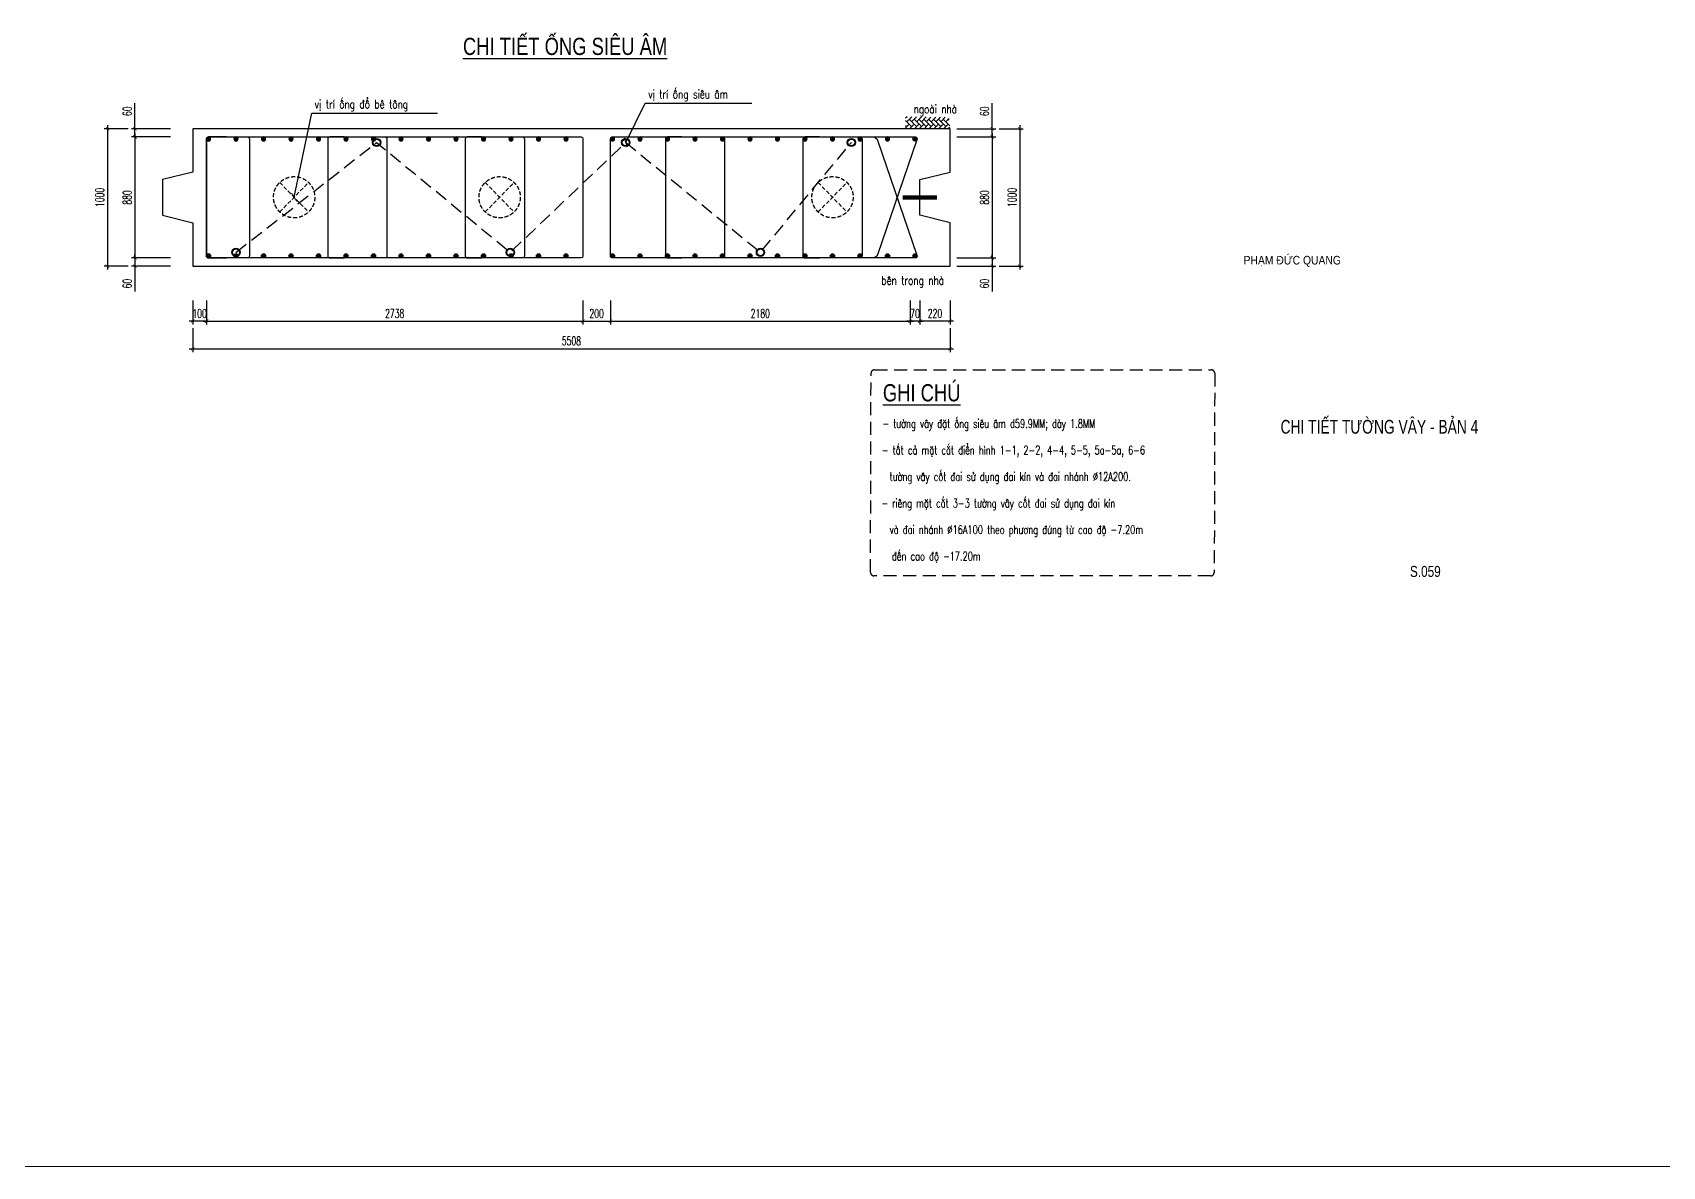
# Model space of a CAD drawing. Header units: millimetres. Extents: x -143483 to 1166745, y -1448440 to -1202244.
# Drawn here: x 303109 to 350523, y -1285398 to -1252405 of the extents above; entities that cross this region are included whole.
import ezdxf
from ezdxf.enums import TextEntityAlignment as Align

# ---------------------------------------------------------------- set-up
doc = ezdxf.new("R2010")
doc.units = ezdxf.units.MM
doc.header["$LTSCALE"] = 30
doc.header["$PDMODE"] = 3
doc.linetypes.add('DASHED', pattern=[19.05, 12.7, -6.35])
doc.layers.get('0').update_dxf_attribs({"lineweight": 9})
doc.layers.get('Defpoints').update_dxf_attribs({"lineweight": 9})
for name, color, linetype in [('0-Chu khung ten', 7, 'Continuous'), ('ccu11-Dim', 8, 'Continuous'), ('ccu11-Hatch', 8, 'Continuous'), ('ccu11-Manh', 8, 'Continuous'), ('ccu11-Text', 31, 'Continuous'), ('ccu11-Thay', 7, 'Continuous'), ('ccu11-Thep', 4, 'Continuous'), ('ccu11-Thep doc', 4, 'Continuous'), ('ccu11-Thepdai', 6, 'Continuous')]:
    doc.layers.add(name, color=color, linetype=linetype)
doc.layers.add('ccu11-Khuat', color=9, linetype='DASHED', lineweight=30)
doc.styles.add('ccu11-dim', font='vnsimli.shx', dxfattribs={"width": 0.65, "bigfont": 'bigfont.shx'})
doc.styles.add('ccu11-VnAvantH', font='VHAVAN.TTF')
doc.styles.add('ccu11-VnAvH-B', font='VHAVANB.TTF')
doc.styles.add('ccu11-vnsimli', font='vnsimli.shx', dxfattribs={"width": 0.8, "bigfont": 'vns.shx'})
doc.styles.add('LoGoTTAs1', font='VHARIAL.TTF')
doc.styles.add('LoGoTTAs2', font='VHAVAN.TTF')
doc.styles.add('VNARIALH', font='VHARIAL.TTF')
doc.dimstyles.new('ccu11-100', dxfattribs={"dimscale": 100, "dimtxt": 2.5, "dimasz": 1, "dimexe": 1, "dimexo": 2, "dimgap": 1, "dimtad": 1, "dimdec": 0, "dimdsep": 46, "dimtxsty": 'ccu11-dim', "dimblk": 'ARCHTICK', "dimcen": -1, "dimdle": 1, "dimclrd": 256, "dimclre": 256, "dimclrt": 3, "dimadec": 0, "dimazin": 2, "dimtfac": 0.1, "dimtdec": 0, "dimtmove": 0, "dimatfit": 1, "dimldrblk": 'ARCHTICK', "dimfxl": 0, "dimtvp": 0.833333, "dimtolj": 1, "dimtzin": 12, "dimarcsym": 0})
doc.dimstyles.new('ccu11-100x4', dxfattribs={"dimscale": 100, "dimtxt": 2.5, "dimasz": 1, "dimexe": 1, "dimexo": 2, "dimgap": 1, "dimtad": 1, "dimdec": 0, "dimlfac": 0.25, "dimdsep": 46, "dimtxsty": 'ccu11-dim', "dimblk": 'ARCHTICK', "dimcen": -1, "dimdle": 1, "dimclrd": 256, "dimclre": 256, "dimclrt": 3, "dimadec": 0, "dimazin": 2, "dimtfac": 0.1, "dimtdec": 0, "dimtmove": 0, "dimatfit": 1, "dimldrblk": 'ARCHTICK', "dimfxl": 0, "dimtvp": 0.833333, "dimtolj": 1, "dimtzin": 12, "dimarcsym": 0})

# ---------------------------------------------------------------- blocks, each defined once
blk = doc.blocks.new('MCT')
at = {"ltscale": 0.005}
for p, q in [((-0.49, 0), (0.49, 0)), ((0.35, -0.35), (-0.35, 0.35)), ((-0.35, -0.35), (0.35, 0.35)), ((0, -0.49), (0, 0.49))]:
    blk.add_line(p, q, dxfattribs=at)
blk.add_circle((0, 0), 0.492, dxfattribs=at)
blk = doc.blocks.new('*U1463')
at = {"layer": 'ccu11-Thep doc', "xscale": -121.9200000001001, "yscale": 121.9200000001001, "zscale": 121.92, "rotation": 270}
blk.add_blockref('MCT', (0, 0), dxfattribs=at)
blk = doc.blocks.new('*U1464')
at = {"layer": 'ccu11-Thep doc', "color": 0, "linetype": 'ByBlock', "lineweight": -2, "transparency": 16777216}
for p in [(0, 0), (800, 0), (1600, 0), (2400, 0), (3200, 0), (4000, 0), (4800, 0), (5600, 0), (6400, 0), (7200, 0), (8000, 0), (8800, 0), (9600, 0), (10400, 0)]:
    blk.add_blockref('*U1463', p, dxfattribs=at)
blk = doc.blocks.new('*U1465')
at = {"layer": 'ccu11-Thep doc', "xscale": -121.9200000001001, "yscale": 121.9200000001001, "zscale": 121.92, "rotation": 270}
blk.add_blockref('MCT', (0, 0), dxfattribs=at)
blk = doc.blocks.new('*U1466')
at = {"layer": 'ccu11-Thep doc', "color": 0, "linetype": 'ByBlock', "lineweight": -2, "transparency": 16777216}
for p in [(0, 0), (800, 0), (1600, 0), (2400, 0), (3200, 0), (4000, 0), (4800, 0), (5600, 0), (6400, 0), (7200, 0), (8000, 0), (8800, 0), (9600, 0), (10400, 0)]:
    blk.add_blockref('*U1465', p, dxfattribs=at)
blk = doc.blocks.new('*U1467')
at = {"layer": 'ccu11-Thep doc', "xscale": -121.9200000001001, "yscale": 121.9200000001001, "zscale": 121.92, "rotation": 270}
blk.add_blockref('MCT', (0, 0), dxfattribs=at)
blk = doc.blocks.new('*U1468')
at = {"layer": 'ccu11-Thep doc', "color": 0, "linetype": 'ByBlock', "lineweight": -2, "transparency": 16777216}
for p in [(0, 0), (800, 0), (1600, 0), (2400, 0), (3200, 0), (4000, 0), (4800, 0), (5600, 0), (6400, 0), (7200, 0), (8000, 0)]:
    blk.add_blockref('*U1467', p, dxfattribs=at)
blk = doc.blocks.new('*U1469')
at = {"layer": 'ccu11-Thep doc', "xscale": -121.9200000001001, "yscale": 121.9200000001001, "zscale": 121.92, "rotation": 270}
blk.add_blockref('MCT', (0, 0), dxfattribs=at)
blk = doc.blocks.new('*U1470')
at = {"layer": 'ccu11-Thep doc', "color": 0, "linetype": 'ByBlock', "lineweight": -2, "transparency": 16777216}
for p in [(0, 0), (800, 0), (1600, 0), (2400, 0), (3200, 0), (4000, 0), (4800, 0), (5600, 0), (6400, 0), (7200, 0), (8000, 0)]:
    blk.add_blockref('*U1469', p, dxfattribs=at)
blk = doc.blocks.new('_ARCHTICK')
at = {"color": 0, "linetype": 'ByBlock', "const_width": 0.15}
blk.add_lwpolyline([(-0.5, -0.5), (0.5, 0.5)], dxfattribs=at)
blk = doc.blocks.new('*D2457')
at = {"layer": 'ccu11-Dim', "linetype": 'ByBlock', "lineweight": -2, "ltscale": 30, "transparency": 16777216}
for p, q in [((306088, -1255203), (306088, -1254463)), ((307117, -1255203), (305988, -1255203)), ((307117, -1255443), (305988, -1255443)), ((306088, -1255443), (306088, -1255203)), ((306088, -1255443), (306088, -1255543))]:
    blk.add_line(p, q, dxfattribs=at)
at = {"layer": 'Defpoints', "color": 0, "linetype": 'ByBlock', "ltscale": 30, "transparency": 16777216}
for p in [(306088, -1255443), (307317, -1255203), (307317, -1255443)]:
    blk.add_point(p, dxfattribs=at)
at = {"layer": 'ccu11-Dim', "linetype": 'ByBlock', "lineweight": -2, "ltscale": 30, "transparency": 16777216, "xscale": 100, "yscale": 100, "zscale": 100}
for p, rotation in [((306088, -1255203), 270), ((306088, -1255443), 90)]:
    blk.add_blockref('_ARCHTICK', p, dxfattribs=dict(at, rotation=rotation))
at = {"layer": 'ccu11-Dim', "color": 3, "linetype": 'ByBlock', "ltscale": 30, "transparency": 16777216, "insert": (305863, -1254695), "char_height": 250, "attachment_point": 5, "rotation": 90, "style": 'ccu11-dim'}
blk.add_mtext('\\A1;60', dxfattribs=at)
blk = doc.blocks.new('*D2458')
at = {"layer": 'ccu11-Dim', "linetype": 'ByBlock', "lineweight": -2, "ltscale": 30, "transparency": 16777216}
for p, q in [((307117, -1255443), (305988, -1255443)), ((306088, -1255343), (306088, -1259063)), ((307117, -1258963), (305988, -1258963))]:
    blk.add_line(p, q, dxfattribs=at)
at = {"layer": 'Defpoints', "color": 0, "linetype": 'ByBlock', "ltscale": 30, "transparency": 16777216}
for p in [(307317, -1255443), (306088, -1258963), (307317, -1258963)]:
    blk.add_point(p, dxfattribs=at)
at = {"layer": 'ccu11-Dim', "linetype": 'ByBlock', "lineweight": -2, "ltscale": 30, "transparency": 16777216, "xscale": 100, "yscale": 100, "zscale": 100}
for p, rotation in [((306088, -1255443), 90), ((306088, -1258963), 270)]:
    blk.add_blockref('_ARCHTICK', p, dxfattribs=dict(at, rotation=rotation))
at = {"layer": 'ccu11-Dim', "color": 3, "linetype": 'ByBlock', "ltscale": 30, "transparency": 16777216, "insert": (305863, -1257203), "char_height": 250, "attachment_point": 5, "rotation": 90, "style": 'ccu11-dim'}
blk.add_mtext('\\A1;880', dxfattribs=at)
blk = doc.blocks.new('*D2459')
at = {"layer": 'ccu11-Dim', "linetype": 'ByBlock', "lineweight": -2, "ltscale": 30, "transparency": 16777216}
for p, q in [((307117, -1258963), (305988, -1258963)), ((307117, -1259203), (305988, -1259203)), ((306088, -1258963), (306088, -1258863)), ((306088, -1258963), (306088, -1259203)), ((306088, -1259203), (306088, -1259942))]:
    blk.add_line(p, q, dxfattribs=at)
at = {"layer": 'Defpoints', "color": 0, "linetype": 'ByBlock', "ltscale": 30, "transparency": 16777216}
for p in [(306088, -1258963), (307317, -1258963), (307317, -1259203)]:
    blk.add_point(p, dxfattribs=at)
at = {"layer": 'ccu11-Dim', "linetype": 'ByBlock', "lineweight": -2, "ltscale": 30, "transparency": 16777216, "xscale": 100, "yscale": 100, "zscale": 100}
for p, rotation in [((306088, -1258963), 270), ((306088, -1259203), 90)]:
    blk.add_blockref('_ARCHTICK', p, dxfattribs=dict(at, rotation=rotation))
at = {"layer": 'ccu11-Dim', "color": 3, "linetype": 'ByBlock', "ltscale": 30, "transparency": 16777216, "insert": (305863, -1259711), "char_height": 250, "attachment_point": 5, "rotation": 90, "style": 'ccu11-dim'}
blk.add_mtext('\\A1;60', dxfattribs=at)
blk = doc.blocks.new('*D2460')
at = {"layer": 'ccu11-Dim', "linetype": 'ByBlock', "lineweight": -2, "ltscale": 30, "transparency": 16777216}
for p, q in [((305888, -1255203), (305188, -1255203)), ((305288, -1255103), (305288, -1259303)), ((305888, -1259203), (305188, -1259203))]:
    blk.add_line(p, q, dxfattribs=at)
at = {"layer": 'Defpoints', "color": 0, "linetype": 'ByBlock', "ltscale": 30, "transparency": 16777216}
for p in [(306088, -1255203), (305288, -1259203), (306088, -1259203)]:
    blk.add_point(p, dxfattribs=at)
at = {"layer": 'ccu11-Dim', "linetype": 'ByBlock', "lineweight": -2, "ltscale": 30, "transparency": 16777216, "xscale": 100, "yscale": 100, "zscale": 100}
for p, rotation in [((305288, -1255203), 90), ((305288, -1259203), 270)]:
    blk.add_blockref('_ARCHTICK', p, dxfattribs=dict(at, rotation=rotation))
at = {"layer": 'ccu11-Dim', "color": 3, "linetype": 'ByBlock', "ltscale": 30, "transparency": 16777216, "insert": (305063, -1257203), "char_height": 250, "attachment_point": 5, "rotation": 90, "style": 'ccu11-dim'}
blk.add_mtext('\\A1;1000', dxfattribs=at)
blk = doc.blocks.new('*D2461')
at = {"layer": 'ccu11-Dim', "linetype": 'ByBlock', "lineweight": -2, "ltscale": 30, "transparency": 16777216}
for p, q in [((328920, -1260203), (328920, -1260903)), ((329800, -1260203), (329800, -1260903)), ((329900, -1260803), (328820, -1260803))]:
    blk.add_line(p, q, dxfattribs=at)
at = {"layer": 'Defpoints', "color": 0, "linetype": 'ByBlock', "ltscale": 30, "transparency": 16777216}
for p in [(328920, -1260003), (329800, -1260003), (328920, -1260803)]:
    blk.add_point(p, dxfattribs=at)
at = {"layer": 'ccu11-Dim', "linetype": 'ByBlock', "lineweight": -2, "ltscale": 30, "transparency": 16777216, "xscale": 100, "yscale": 100, "zscale": 100, "rotation": 180}
blk.add_blockref('_ARCHTICK', (328920, -1260803), dxfattribs=at)
at = {"layer": 'ccu11-Dim', "linetype": 'ByBlock', "lineweight": -2, "ltscale": 30, "transparency": 16777216, "xscale": 100, "yscale": 100, "zscale": 100}
blk.add_blockref('_ARCHTICK', (329800, -1260803), dxfattribs=at)
at = {"layer": 'ccu11-Dim', "color": 3, "linetype": 'ByBlock', "ltscale": 30, "transparency": 16777216, "insert": (329360, -1260578), "char_height": 250, "attachment_point": 5, "style": 'ccu11-dim'}
blk.add_mtext('\\A1;220', dxfattribs=at)
blk = doc.blocks.new('*D2462')
at = {"layer": 'ccu11-Dim', "linetype": 'ByBlock', "lineweight": -2, "ltscale": 30, "transparency": 16777216}
for p, q in [((328640, -1260203), (328640, -1260903)), ((328920, -1260203), (328920, -1260903)), ((328640, -1260803), (328540, -1260803)), ((328920, -1260803), (328640, -1260803)), ((328920, -1260803), (329020, -1260803))]:
    blk.add_line(p, q, dxfattribs=at)
at = {"layer": 'Defpoints', "color": 0, "linetype": 'ByBlock', "ltscale": 30, "transparency": 16777216}
for p in [(328640, -1260003), (328920, -1260003), (328640, -1260803)]:
    blk.add_point(p, dxfattribs=at)
at = {"layer": 'ccu11-Dim', "linetype": 'ByBlock', "lineweight": -2, "ltscale": 30, "transparency": 16777216, "xscale": 100, "yscale": 100, "zscale": 100}
blk.add_blockref('_ARCHTICK', (328640, -1260803), dxfattribs=at)
at = {"layer": 'ccu11-Dim', "linetype": 'ByBlock', "lineweight": -2, "ltscale": 30, "transparency": 16777216, "xscale": 100, "yscale": 100, "zscale": 100, "rotation": 180}
blk.add_blockref('_ARCHTICK', (328920, -1260803), dxfattribs=at)
at = {"layer": 'ccu11-Dim', "color": 3, "linetype": 'ByBlock', "ltscale": 30, "transparency": 16777216, "insert": (328780, -1260578), "char_height": 250, "attachment_point": 5, "style": 'ccu11-dim'}
blk.add_mtext('\\A1;70', dxfattribs=at)
blk = doc.blocks.new('*D2463')
at = {"layer": 'ccu11-Dim', "linetype": 'ByBlock', "lineweight": -2, "ltscale": 30, "transparency": 16777216}
for p, q in [((319118, -1260203), (319118, -1260903)), ((319918, -1260203), (319918, -1260903)), ((319018, -1260803), (320018, -1260803))]:
    blk.add_line(p, q, dxfattribs=at)
at = {"layer": 'Defpoints', "color": 0, "linetype": 'ByBlock', "ltscale": 30, "transparency": 16777216}
for p in [(319118, -1260003), (319918, -1260003), (319918, -1260803)]:
    blk.add_point(p, dxfattribs=at)
at = {"layer": 'ccu11-Dim', "linetype": 'ByBlock', "lineweight": -2, "ltscale": 30, "transparency": 16777216, "xscale": 100, "yscale": 100, "zscale": 100, "rotation": 180}
blk.add_blockref('_ARCHTICK', (319118, -1260803), dxfattribs=at)
at = {"layer": 'ccu11-Dim', "linetype": 'ByBlock', "lineweight": -2, "ltscale": 30, "transparency": 16777216, "xscale": 100, "yscale": 100, "zscale": 100}
blk.add_blockref('_ARCHTICK', (319918, -1260803), dxfattribs=at)
at = {"layer": 'ccu11-Dim', "color": 3, "linetype": 'ByBlock', "ltscale": 30, "transparency": 16777216, "insert": (319518, -1260578), "char_height": 250, "attachment_point": 5, "style": 'ccu11-dim'}
blk.add_mtext('\\A1;200', dxfattribs=at)
blk = doc.blocks.new('*D2464')
at = {"layer": 'ccu11-Dim', "linetype": 'ByBlock', "lineweight": -2, "ltscale": 30, "transparency": 16777216}
for p, q in [((319918, -1260203), (319918, -1260903)), ((328640, -1260203), (328640, -1260903)), ((319818, -1260803), (328740, -1260803))]:
    blk.add_line(p, q, dxfattribs=at)
at = {"layer": 'Defpoints', "color": 0, "linetype": 'ByBlock', "ltscale": 30, "transparency": 16777216}
for p in [(319918, -1260003), (328640, -1260003), (328640, -1260803)]:
    blk.add_point(p, dxfattribs=at)
at = {"layer": 'ccu11-Dim', "linetype": 'ByBlock', "lineweight": -2, "ltscale": 30, "transparency": 16777216, "xscale": 100, "yscale": 100, "zscale": 100, "rotation": 180}
blk.add_blockref('_ARCHTICK', (319918, -1260803), dxfattribs=at)
at = {"layer": 'ccu11-Dim', "linetype": 'ByBlock', "lineweight": -2, "ltscale": 30, "transparency": 16777216, "xscale": 100, "yscale": 100, "zscale": 100}
blk.add_blockref('_ARCHTICK', (328640, -1260803), dxfattribs=at)
at = {"layer": 'ccu11-Dim', "color": 3, "linetype": 'ByBlock', "ltscale": 30, "transparency": 16777216, "insert": (324279, -1260578), "char_height": 250, "attachment_point": 5, "style": 'ccu11-dim'}
blk.add_mtext('\\A1;2180', dxfattribs=at)
blk = doc.blocks.new('*D2465')
at = {"layer": 'ccu11-Dim', "linetype": 'ByBlock', "lineweight": -2, "ltscale": 30, "transparency": 16777216}
for p, q in [((331028, -1255203), (331028, -1254463)), ((330000, -1255203), (331128, -1255203)), ((330000, -1255443), (331128, -1255443)), ((331028, -1255443), (331028, -1255203)), ((331028, -1255443), (331028, -1255543))]:
    blk.add_line(p, q, dxfattribs=at)
at = {"layer": 'Defpoints', "color": 0, "linetype": 'ByBlock', "ltscale": 30, "transparency": 16777216}
for p in [(329800, -1255203), (329800, -1255443), (331028, -1255443)]:
    blk.add_point(p, dxfattribs=at)
at = {"layer": 'ccu11-Dim', "linetype": 'ByBlock', "lineweight": -2, "ltscale": 30, "transparency": 16777216, "xscale": 100, "yscale": 100, "zscale": 100}
for p, rotation in [((331028, -1255203), 270), ((331028, -1255443), 90)]:
    blk.add_blockref('_ARCHTICK', p, dxfattribs=dict(at, rotation=rotation))
at = {"layer": 'ccu11-Dim', "color": 3, "linetype": 'ByBlock', "ltscale": 30, "transparency": 16777216, "insert": (330803, -1254695), "char_height": 250, "attachment_point": 5, "rotation": 90, "style": 'ccu11-dim'}
blk.add_mtext('\\A1;60', dxfattribs=at)
blk = doc.blocks.new('*D2466')
at = {"layer": 'ccu11-Dim', "linetype": 'ByBlock', "lineweight": -2, "ltscale": 30, "transparency": 16777216}
for p, q in [((330000, -1255443), (331128, -1255443)), ((331028, -1255343), (331028, -1259063)), ((330000, -1258963), (331128, -1258963))]:
    blk.add_line(p, q, dxfattribs=at)
at = {"layer": 'Defpoints', "color": 0, "linetype": 'ByBlock', "ltscale": 30, "transparency": 16777216}
for p in [(329800, -1255443), (329800, -1258963), (331028, -1258963)]:
    blk.add_point(p, dxfattribs=at)
at = {"layer": 'ccu11-Dim', "linetype": 'ByBlock', "lineweight": -2, "ltscale": 30, "transparency": 16777216, "xscale": 100, "yscale": 100, "zscale": 100}
for p, rotation in [((331028, -1255443), 90), ((331028, -1258963), 270)]:
    blk.add_blockref('_ARCHTICK', p, dxfattribs=dict(at, rotation=rotation))
at = {"layer": 'ccu11-Dim', "color": 3, "linetype": 'ByBlock', "ltscale": 30, "transparency": 16777216, "insert": (330803, -1257203), "char_height": 250, "attachment_point": 5, "rotation": 90, "style": 'ccu11-dim'}
blk.add_mtext('\\A1;880', dxfattribs=at)
blk = doc.blocks.new('*D2467')
at = {"layer": 'ccu11-Dim', "linetype": 'ByBlock', "lineweight": -2, "ltscale": 30, "transparency": 16777216}
for p, q in [((330000, -1258963), (331128, -1258963)), ((330000, -1259203), (331128, -1259203)), ((331028, -1258963), (331028, -1258863)), ((331028, -1258963), (331028, -1259203)), ((331028, -1259203), (331028, -1259942))]:
    blk.add_line(p, q, dxfattribs=at)
at = {"layer": 'Defpoints', "color": 0, "linetype": 'ByBlock', "ltscale": 30, "transparency": 16777216}
for p in [(329800, -1258963), (329800, -1259203), (331028, -1258963)]:
    blk.add_point(p, dxfattribs=at)
at = {"layer": 'ccu11-Dim', "linetype": 'ByBlock', "lineweight": -2, "ltscale": 30, "transparency": 16777216, "xscale": 100, "yscale": 100, "zscale": 100}
for p, rotation in [((331028, -1258963), 270), ((331028, -1259203), 90)]:
    blk.add_blockref('_ARCHTICK', p, dxfattribs=dict(at, rotation=rotation))
at = {"layer": 'ccu11-Dim', "color": 3, "linetype": 'ByBlock', "ltscale": 30, "transparency": 16777216, "insert": (330803, -1259711), "char_height": 250, "attachment_point": 5, "rotation": 90, "style": 'ccu11-dim'}
blk.add_mtext('\\A1;60', dxfattribs=at)
blk = doc.blocks.new('*D2468')
at = {"layer": 'ccu11-Dim', "linetype": 'ByBlock', "lineweight": -2, "ltscale": 30, "transparency": 16777216}
for p, q in [((331228, -1255203), (331928, -1255203)), ((331828, -1255103), (331828, -1259303)), ((331228, -1259203), (331928, -1259203))]:
    blk.add_line(p, q, dxfattribs=at)
at = {"layer": 'Defpoints', "color": 0, "linetype": 'ByBlock', "ltscale": 30, "transparency": 16777216}
for p in [(331028, -1255203), (331028, -1259203), (331828, -1259203)]:
    blk.add_point(p, dxfattribs=at)
at = {"layer": 'ccu11-Dim', "linetype": 'ByBlock', "lineweight": -2, "ltscale": 30, "transparency": 16777216, "xscale": 100, "yscale": 100, "zscale": 100}
for p, rotation in [((331828, -1255203), 90), ((331828, -1259203), 270)]:
    blk.add_blockref('_ARCHTICK', p, dxfattribs=dict(at, rotation=rotation))
at = {"layer": 'ccu11-Dim', "color": 3, "linetype": 'ByBlock', "ltscale": 30, "transparency": 16777216, "insert": (331603, -1257203), "char_height": 250, "attachment_point": 5, "rotation": 90, "style": 'ccu11-dim'}
blk.add_mtext('\\A1;1000', dxfattribs=at)
blk = doc.blocks.new('*D2653')
at = {"layer": 'ccu11-Dim', "linetype": 'ByBlock', "lineweight": -2, "ltscale": 30, "transparency": 16777216}
for p, q in [((307768, -1261003), (307768, -1261703)), ((329800, -1261003), (329800, -1261703)), ((307668, -1261603), (329900, -1261603))]:
    blk.add_line(p, q, dxfattribs=at)
at = {"layer": 'Defpoints', "color": 0, "linetype": 'ByBlock', "ltscale": 30, "transparency": 16777216}
for p in [(307768, -1260803), (329800, -1260803), (329800, -1261603)]:
    blk.add_point(p, dxfattribs=at)
at = {"layer": 'ccu11-Dim', "linetype": 'ByBlock', "lineweight": -2, "ltscale": 30, "transparency": 16777216, "xscale": 100, "yscale": 100, "zscale": 100, "rotation": 180}
blk.add_blockref('_ARCHTICK', (307768, -1261603), dxfattribs=at)
at = {"layer": 'ccu11-Dim', "linetype": 'ByBlock', "lineweight": -2, "ltscale": 30, "transparency": 16777216, "xscale": 100, "yscale": 100, "zscale": 100}
blk.add_blockref('_ARCHTICK', (329800, -1261603), dxfattribs=at)
at = {"layer": 'ccu11-Dim', "color": 3, "linetype": 'ByBlock', "ltscale": 30, "transparency": 16777216, "insert": (318784, -1261378), "char_height": 250, "attachment_point": 5, "style": 'ccu11-dim'}
blk.add_mtext('\\A1;5508', dxfattribs=at)
blk = doc.blocks.new('*D2654')
at = {"layer": 'ccu11-Dim', "linetype": 'ByBlock', "lineweight": -2, "ltscale": 30, "transparency": 16777216}
for p, q in [((308168, -1260203), (308168, -1260903)), ((319118, -1260203), (319118, -1260903)), ((308068, -1260803), (319218, -1260803))]:
    blk.add_line(p, q, dxfattribs=at)
at = {"layer": 'Defpoints', "color": 0, "linetype": 'ByBlock', "ltscale": 30, "transparency": 16777216}
for p in [(308168, -1260003), (319118, -1260003), (319118, -1260803)]:
    blk.add_point(p, dxfattribs=at)
at = {"layer": 'ccu11-Dim', "linetype": 'ByBlock', "lineweight": -2, "ltscale": 30, "transparency": 16777216, "xscale": 100, "yscale": 100, "zscale": 100, "rotation": 180}
blk.add_blockref('_ARCHTICK', (308168, -1260803), dxfattribs=at)
at = {"layer": 'ccu11-Dim', "linetype": 'ByBlock', "lineweight": -2, "ltscale": 30, "transparency": 16777216, "xscale": 100, "yscale": 100, "zscale": 100}
blk.add_blockref('_ARCHTICK', (319118, -1260803), dxfattribs=at)
at = {"layer": 'ccu11-Dim', "color": 3, "linetype": 'ByBlock', "ltscale": 30, "transparency": 16777216, "insert": (313643, -1260578), "char_height": 250, "attachment_point": 5, "style": 'ccu11-dim'}
blk.add_mtext('\\A1;2738', dxfattribs=at)
blk = doc.blocks.new('*D2655')
at = {"layer": 'ccu11-Dim', "linetype": 'ByBlock', "lineweight": -2, "ltscale": 30, "transparency": 16777216}
for p, q in [((307768, -1260203), (307768, -1260903)), ((308168, -1260203), (308168, -1260903)), ((307768, -1260803), (307668, -1260803)), ((308168, -1260803), (307768, -1260803)), ((308168, -1260803), (308268, -1260803))]:
    blk.add_line(p, q, dxfattribs=at)
at = {"layer": 'Defpoints', "color": 0, "linetype": 'ByBlock', "ltscale": 30, "transparency": 16777216}
for p in [(307768, -1260003), (308168, -1260003), (307768, -1260803)]:
    blk.add_point(p, dxfattribs=at)
at = {"layer": 'ccu11-Dim', "linetype": 'ByBlock', "lineweight": -2, "ltscale": 30, "transparency": 16777216, "xscale": 100, "yscale": 100, "zscale": 100}
blk.add_blockref('_ARCHTICK', (307768, -1260803), dxfattribs=at)
at = {"layer": 'ccu11-Dim', "linetype": 'ByBlock', "lineweight": -2, "ltscale": 30, "transparency": 16777216, "xscale": 100, "yscale": 100, "zscale": 100, "rotation": 180}
blk.add_blockref('_ARCHTICK', (308168, -1260803), dxfattribs=at)
at = {"layer": 'ccu11-Dim', "color": 3, "linetype": 'ByBlock', "ltscale": 30, "transparency": 16777216, "insert": (307968, -1260578), "char_height": 250, "attachment_point": 5, "style": 'ccu11-dim'}
blk.add_mtext('\\A1;100', dxfattribs=at)
blk = doc.blocks.new('ccu11_88_tenbv')
at = {"layer": '0-Chu khung ten', "color": 31, "style": 'LoGoTTAs2', "width": 0.8}
for p in [(-8837, 8052), (-8800, 6853)]:
    blk.add_attdef('...', p, '', height=220, dxfattribs=at)
at = {"layer": '0-Chu khung ten', "color": 31}
for tag, height, style, width, p in [('1', 500, 'VNARIALH', 0.85, (-4500, 3869)), ('2', 500, 'VNARIALH', 0.85, (-4500, 2917)), ('S1-01-1', 700, 'LoGoTTAs1', 0.8, (-2250, 607)), ('1/100', 350, 'VNARIALH', 0.85, (-6750, 229))]:
    blk.add_attdef(tag, text='', height=height, dxfattribs=dict(at, style=style, width=width)).set_placement(p, align=Align.CENTER)

msp = doc.modelspace()

# ---------------------------------------------------------------- hatches: boundary and pattern name
at = {"layer": 'ccu11-Hatch', "ltscale": 10}
h = msp.add_hatch(dxfattribs=at)
h.set_pattern_fill('AR-HBONE', color=256, scale=25, angle=270, style=0)
h.set_pattern_definition([(45, (-2933342.89, 521253.51), (141.4213562, 4e-14), [300, -100]), (315, (-2933272.18, 521324.22), (141.4213562, 4e-14), [300, -100])])
h.paths.add_polyline_path([(328507.61, -1254849.96), (328507.61, -1255202.68), (329799.97, -1255202.68), (329757.11, -1254871.38)])

# ---------------------------------------------------------------- linework, layer by layer
at = {"layer": 'ccu11-Khuat', "ltscale": 0.3}
for p, q in [((310299.06, -1256766.97), (311137.29, -1257625.67)), ((310299.06, -1257625.67), (311137.29, -1256766.97)), ((316276.97, -1256766.97), (317115.2, -1257625.67)), ((316276.97, -1257625.67), (317115.2, -1256766.97)), ((325960.85, -1256766.97), (326799.08, -1257625.67)), ((325960.85, -1257625.67), (326799.08, -1256766.97))]:
    msp.add_line(p, q, dxfattribs=at)
at = {"layer": 'ccu11-Khuat', "flags": 128}
msp.add_lwpolyline([(309024.63, -1258800), (313116.82, -1255603.01), (317007.87, -1258800), (320365.17, -1255603.01), (324284.1, -1258800), (326928.13, -1255603.01)], dxfattribs=at)
at = {"layer": 'ccu11-Khuat'}
msp.add_lwpolyline([(327600.47, -1262219.48), (337399.69, -1262219.48, -0.41421356), (337499.69, -1262319.48), (337485.08, -1268112.39, -0.41421356), (337385.08, -1268212.39), (327585.86, -1268212.39, -0.41421356), (327485.86, -1268112.39), (327500.47, -1262319.48, -0.41421356)], format="xyb", close=True, dxfattribs=at)
at = {"layer": 'ccu11-Khuat', "ltscale": 0.3}
for centre in [(310718.18, -1257196.32), (316696.08, -1257196.32), (326379.97, -1257196.32)]:
    msp.add_circle(centre, 600, dxfattribs=at)
at = {"layer": 'ccu11-Thay'}
msp.add_lwpolyline([(307767.97, -1259202.68), (329799.97, -1259202.68), (329799.97, -1257942.68), (328920.2, -1257722.68), (328920.2, -1256682.68), (329799.97, -1256462.68), (329799.97, -1255202.68), (307767.97, -1255202.68), (307767.97, -1256462.68), (306888.2, -1256682.68), (306888.2, -1257722.68), (307767.97, -1257942.68)], close=True, dxfattribs=at)
at = {"layer": 'ccu11-Thay', "ltscale": 30}
for centre, radius in [((313116.82, -1255603.01), 120), ((313116.82, -1255603.01), 100), ((320365.17, -1255603.01), 120), ((320365.17, -1255603.01), 100), ((326928.13, -1255603.01), 120), ((326928.13, -1255603.01), 100), ((309024.63, -1258800), 120), ((309024.63, -1258800), 100), ((317007.87, -1258800), 120), ((317007.87, -1258800), 100), ((324284.1, -1258800), 120), ((324284.1, -1258800), 100)]:
    msp.add_circle(centre, radius, dxfattribs=at)
at = {"layer": 'ccu11-Thep', "const_width": 120}
msp.add_lwpolyline([(328419.97, -1257202.68), (329419.97, -1257202.68)], dxfattribs=at)
at = {"layer": 'ccu11-Thepdai'}
for points in [[(308751.97, -1255442.68), (308227.97, -1255442.68, 0.41421356), (308167.97, -1255502.68), (308167.97, -1258902.68, 0.41421356), (308227.97, -1258962.68), (308751.97, -1258962.68)], [(319069.97, -1258962.68), (308227.97, -1258962.68, -0.41421356), (308167.97, -1258902.68), (308167.97, -1255492.68, -0.41421356), (308217.97, -1255442.68), (319069.97, -1255442.68, -0.41421356), (319119.97, -1255492.68), (319119.97, -1258912.68, -0.41421356), (319069.97, -1258962.68)], [(308935.97, -1255442.68), (309355.97, -1255442.68, -0.41421356), (309415.97, -1255502.68), (309415.97, -1258902.68, -0.41421356), (309355.97, -1258962.68), (308935.97, -1258962.68)], [(312175.97, -1255442.68), (311755.97, -1255442.68, 0.41421356), (311695.97, -1255502.68), (311695.97, -1258902.68, 0.41421356), (311755.97, -1258962.68), (312175.97, -1258962.68)], [(312935.97, -1255442.68), (313355.97, -1255442.68, -0.41421356), (313415.97, -1255502.68), (313415.97, -1258902.68, -0.41421356), (313355.97, -1258962.68), (312935.97, -1258962.68)], [(316175.97, -1255442.68), (315755.97, -1255442.68, 0.41421356), (315695.97, -1255502.68), (315695.97, -1258902.68, 0.41421356), (315755.97, -1258962.68), (316175.97, -1258962.68)], [(316935.97, -1255442.68), (317355.97, -1255442.68, -0.41421356), (317415.97, -1255502.68), (317415.97, -1258902.68, -0.41421356), (317355.97, -1258962.68), (316935.97, -1258962.68)], [(326851.76, -1255442.68), (327572.23, -1255442.68, -0.23620228), (327684, -1255535.43), (328837.88, -1258882.18, -0.5204497), (328781.49, -1258962.68), (319969.97, -1258962.68, -0.41421356), (319919.97, -1258912.68), (319919.97, -1255492.68, -0.41421356), (319969.97, -1255442.68), (328781.49, -1255442.68, -0.5204497), (328837.88, -1255523.18), (327684, -1258869.94, -0.23620228), (327572.23, -1258962.68), (326851.76, -1258962.68)], [(321999.97, -1255442.68), (321579.97, -1255442.68, 0.41421356), (321519.97, -1255502.68), (321519.97, -1258902.68, 0.41421356), (321579.97, -1258962.68), (321999.97, -1258962.68)], [(322759.97, -1255442.68), (323179.97, -1255442.68, -0.41421356), (323239.97, -1255502.68), (323239.97, -1258902.68, -0.41421356), (323179.97, -1258962.68), (322759.97, -1258962.68)], [(325999.97, -1255442.68), (325579.97, -1255442.68, 0.41421356), (325519.97, -1255502.68), (325519.97, -1258902.68, 0.41421356), (325579.97, -1258962.68), (325999.97, -1258962.68)], [(326759.97, -1255442.68), (327179.97, -1255442.68, -0.41421356), (327239.97, -1255502.68), (327239.97, -1258902.68, -0.41421356), (327179.97, -1258962.68), (326759.97, -1258962.68)]]:
    msp.add_lwpolyline(points, format="xyb", dxfattribs=at)
at = {"layer": 'Defpoints', "color": 2}
msp.add_line((-139032.75, -1285397.81), (1029102.19, -1285397.81), dxfattribs=at)

# ---------------------------------------------------------------- block references
at = {"layer": 'ccu11-Text'}
ref = msp.add_blockref('ccu11_88_tenbv', (347509.06, -1269879.11), dxfattribs=dict(at, xscale=0.9648990920163515, yscale=0.9648990920163515, zscale=0.9648990920163515))
ref.add_attrib('1', 'CHI TIÕT T¦êNG V¢Y - B¶N 4', dxfattribs={"layer": '0-Chu khung ten', "color": 1, "height": 400.4762, "style": 'ccu11-VnAvantH', "width": 0.75}).set_placement((342291.51, -1263675.88), align=Align.TOP_CENTER)
ref.add_attrib('S1-01-1', 'S.059', dxfattribs={"layer": '0-Chu khung ten', "color": 31, "height": 320.381, "style": 'ccu11-VnAvantH', "width": 0.8}).set_placement((343626.67, -1268244.82), align=Align.CENTER)
ref.add_attrib('...', 'ph¹m ®øc quang', dxfattribs={"layer": '0-Chu khung ten', "color": 1, "height": 250, "style": 'ccu11-VnAvantH', "width": 0.9}).set_placement((339754.76, -1259153.33), align=Align.CENTER)
at = {"layer": 'ccu11-Thep doc'}
for name, p in [('*U1464', (308227.97, -1255502.68)), ('*U1468', (319979.97, -1255502.68))]:
    msp.add_blockref(name, p, dxfattribs=at)
at = {"layer": 'ccu11-Thep doc', "xscale": 121.9200000001001, "yscale": 121.9200000001001, "zscale": 121.9200000001001, "rotation": 90.00000000000001}
for p in [(328780.32, -1255502.68), (328780.32, -1258902.68)]:
    msp.add_blockref('MCT', p, dxfattribs=at)
at = {"layer": 'ccu11-Thep doc', "xscale": -1, "rotation": 180}
for name, p in [('*U1466', (308227.97, -1258902.68)), ('*U1470', (319979.97, -1258902.68))]:
    msp.add_blockref(name, p, dxfattribs=at)

# ---------------------------------------------------------------- texts
at = {"layer": 'ccu11-Text', "style": 'ccu11-VnAvH-B', "width": 0.8}
msp.add_text('%%Uchi tiÕt èng siªu ©m', height=500, dxfattribs=at).set_placement((318599.97, -1253056.56), align=Align.CENTER)
at = {"layer": 'ccu11-Text'}
for s, height, style, width, p in [('vÞ trÝ èng siªu ©m', 250, 'ccu11-vnsimli', 0.75, (321017.67, -1254321.07)), ('vÞ trÝ èng ®æ bª t«ng', 250, 'ccu11-vnsimli', 0.75, (311316.26, -1254611.49)), ('%%uGHI CHó', 500, 'ccu11-VnAvH-B', 0.8, (327845.27, -1263135.88))]:
    msp.add_text(s, height=height, dxfattribs=dict(at, style=style, width=width)).set_placement(p)
at = {"layer": 'ccu11-Text', "linetype": 'Continuous', "style": 'ccu11-vnsimli', "width": 0.75}
for s, p in [('ngoµi nhµ', (329370.8, -1254754.54)), ('bªn trong nhµ', (328712.55, -1259741.15))]:
    msp.add_text(s, height=250, dxfattribs=at).set_placement(p, align=Align.CENTER)
at = {"layer": 'ccu11-Text', "linetype": 'Continuous', "style": 'ccu11-vnsimli', "width": 0.7}
msp.add_text('- t\xadêng v©y ®Æt èng siªu ©m d59.9MM; dµy 1.8MM', height=250, dxfattribs=at).set_placement((327830.67, -1263907.59))
at = {"layer": 'ccu11-Text', "color": 2, "linetype": 'Continuous', "style": 'ccu11-vnsimli', "width": 0.7}
for s, p in [('- tÊt c¶ mÆt c¾t ®iÓn h×nh 1-1, 2-2, 4-4, 5-5, 5a-5a, 6-6', (327816.06, -1264679.3)), ('  t\xadêng v©y cèt ®ai sö dông ®ai kÝn vµ ®ai nh¸nh `12A200.', (327801.46, -1265451))]:
    msp.add_text(s, height=250, dxfattribs=at).set_placement(p)
at = {"layer": 'ccu11-Text', "color": 3, "linetype": 'Continuous', "style": 'ccu11-vnsimli', "width": 0.7}
for s, p in [('- riªng mÆt c¾t 3-3 t\xadêng v©y cèt ®ai sö dông ®ai kÝn', (327801.46, -1266222.71)), ('  vµ ®ai nh¸nh `16A100 theo ph\xad¬ng ®øng tõ cao ®é -7.20m', (327801.46, -1266994.42)), ('®Õn cao ®é -17.20m', (328109.31, -1267766.12))]:
    msp.add_text(s, height=250, dxfattribs=at).set_placement(p)

# ---------------------------------------------------------------- dimensions: what is measured, and where the dimension line sits
at = {"layer": 'ccu11-Dim', "linetype": 'ByBlock', "ltscale": 30}
for base, p1, p2, angle, picture, middle in [((306088.2, -1255442.68), (307316.6, -1255202.68), (307316.6, -1255442.68), 90, '*D2457', (306088.2, -1254694.7)), ((331028.36, -1255442.68), (329799.97, -1255202.68), (329799.97, -1255442.68), 90, '*D2465', (331028.36, -1254694.7)), ((306088.2, -1258962.68), (307316.6, -1259202.68), (307316.6, -1258962.68), 270, '*D2459', (306088.2, -1259710.67)), ((331028.36, -1258962.68), (329799.97, -1259202.68), (329799.97, -1258962.68), 270, '*D2467', (331028.36, -1259710.67))]:
    dim = msp.add_linear_dim(base=base, p1=p1, p2=p2, angle=angle, dimstyle='ccu11-100x4', dxfattribs=at)
    dim.commit()
    dim.dimension.update_dxf_attribs({"geometry": picture, "text_midpoint": middle, "dimtype": 160})
for base, p1, p2, picture, middle in [((305288.2, -1259202.68), (306088.2, -1255202.68), (306088.2, -1259202.68), '*D2460', (305063.2, -1257202.68)), ((331828.36, -1259202.68), (331028.36, -1255202.68), (331028.36, -1259202.68), '*D2468', (331603.36, -1257202.68))]:
    dim = msp.add_linear_dim(base=base, p1=p1, p2=p2, angle=90, dimstyle='ccu11-100x4', dxfattribs=at)
    dim.commit()
    dim.dimension.update_dxf_attribs({"geometry": picture, "text_midpoint": middle})
for base, p1, p2, picture, middle in [((306088.2, -1258962.68), (307316.6, -1255442.68), (307316.6, -1258962.68), '*D2458', (305863.2, -1257202.68)), ((331028.36, -1258962.68), (329799.97, -1255442.68), (329799.97, -1258962.68), '*D2466', (330803.36, -1257202.68))]:
    dim = msp.add_linear_dim(base=base, p1=p1, p2=p2, angle=90, dimstyle='ccu11-100x4', override={"dimtmove": 1}, dxfattribs=at)
    dim.commit()
    dim.dimension.update_dxf_attribs({"geometry": picture, "text_midpoint": middle})
for base, p1, p2, picture, middle in [((307767.97, -1260803.04), (308167.97, -1260003.04), (307767.97, -1260003.04), '*D2655', (307967.97, -1260578.04)), ((328639.97, -1260803.04), (328919.97, -1260003.04), (328639.97, -1260003.04), '*D2462', (328779.97, -1260578.04))]:
    dim = msp.add_linear_dim(base=base, p1=p1, p2=p2, dimstyle='ccu11-100x4', override={"dimtix": 1}, dxfattribs=at)
    dim.commit()
    dim.dimension.update_dxf_attribs({"geometry": picture, "text_midpoint": middle})
for base, p1, p2, picture, middle in [((319118.47, -1260803.04), (308167.97, -1260003.04), (319118.47, -1260003.04), '*D2654', (313643.22, -1260578.04)), ((319918.47, -1260803.04), (319118.47, -1260003.04), (319918.47, -1260003.04), '*D2463', (319518.47, -1260578.04)), ((328639.97, -1260803.04), (319918.47, -1260003.04), (328639.97, -1260003.04), '*D2464', (324279.22, -1260578.04)), ((328919.97, -1260803.04), (329799.97, -1260003.04), (328919.97, -1260003.04), '*D2461', (329359.97, -1260578.04)), ((329799.97, -1261603.04), (307767.97, -1260803.04), (329799.97, -1260803.04), '*D2653', (318783.97, -1261378.04))]:
    dim = msp.add_linear_dim(base=base, p1=p1, p2=p2, dimstyle='ccu11-100x4', dxfattribs=at)
    dim.commit()
    dim.dimension.update_dxf_attribs({"geometry": picture, "text_midpoint": middle})

# ---------------------------------------------------------------- leaders
at = {"layer": 'ccu11-Manh', "linetype": 'ByBlock'}
for points in [[(320365.17, -1255603.01), (320930.8, -1254461.13), (324037.66, -1254461.13)], [(310718.18, -1257196.32), (311229.39, -1254751.55), (314883.79, -1254751.55)]]:
    msp.add_leader(points, dimstyle='ccu11-100', override={"dimasz": 2, "dimgap": 1, "dimtad": 0}, dxfattribs=at)

doc.saveas('drawing.dxf')
